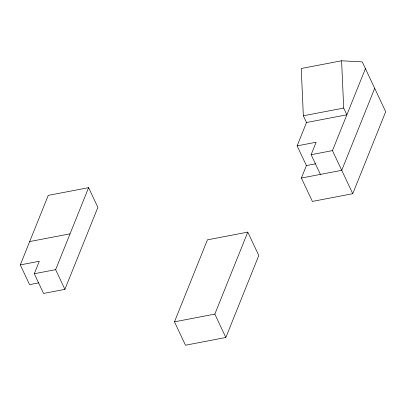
<?xml version="1.0" encoding="UTF-8"?>
<svg xmlns="http://www.w3.org/2000/svg" width="406" height="406" viewBox="0 0 406 406"><rect width="100%" height="100%" fill="white"/><g stroke="black" fill="none" stroke-linecap="round" stroke-linejoin="round"><path stroke-width="0.61" d="M20.3 264.905L48.248 195.387L88.599 187.668L97.871 207.37L64.909 289.351L43.569 293.436L34.297 273.735L39.306 261.266L20.3 264.905L29.572 284.606L38.768 282.845M64.909 289.351L55.642 269.65L88.599 187.668M174.478 321.826L207.436 239.844L247.787 232.12L258.795 255.506L225.837 337.493L185.481 345.217L174.478 321.826L214.83 314.107L247.787 232.12M297.126 145.871L306.515 122.521L303.343 115.786L301.242 68.507L341.593 60.783L362.259 61.895L385.7 111.716L352.743 193.703L312.392 201.422L301.384 178.036L306.398 165.572L297.126 145.871L316.132 142.232L311.123 154.696L320.395 174.397M352.743 193.703L332.468 150.611L365.425 68.629M374.697 88.33L341.735 170.312L301.384 178.036M303.343 115.786L343.694 108.067L346.866 114.796L306.515 122.521M311.123 154.696L332.468 150.611M306.398 165.572L315.594 163.811M29.689 241.56L70.04 233.836M34.297 273.735L55.642 269.65M214.83 314.107L225.837 337.493M341.593 60.783L343.694 108.067"/></g></svg>
